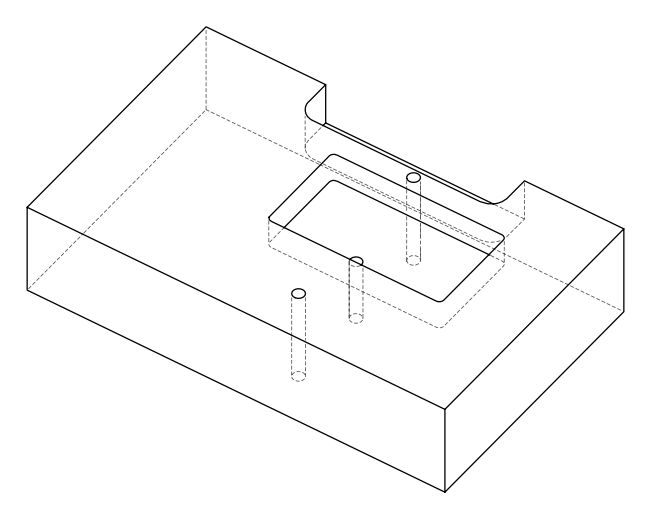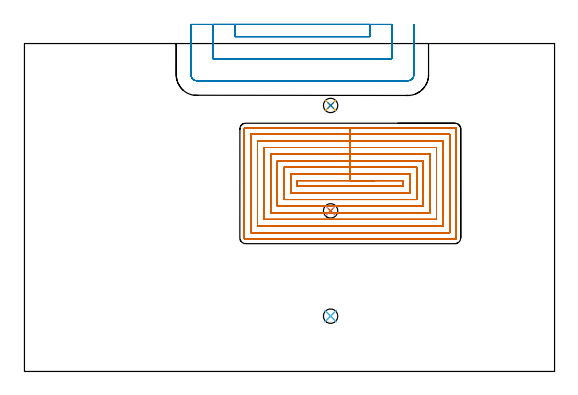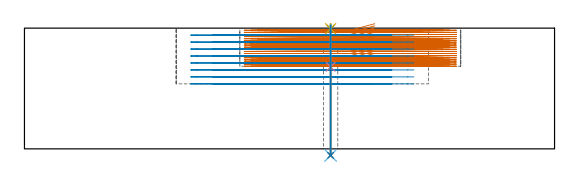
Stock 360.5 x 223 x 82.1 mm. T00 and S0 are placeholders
(PLAN: 8 operations, 3 tool changes, 115.8 min)
(1 MILL_RECTANGULAR_POCKET | POCKET_RECTANGULAR_STRAIGHT | NXT0201_008 | Follow Part, ap 1.5, ae 75% | 98.55 min | 318295 mm3)
(2 MILL_SLOT | SLOT_PARTIAL_RECTANGULAR | UGT0201_094 | Follow Part, ap 5, ae 75% | 16.18 min | 226376 mm3)
(3 SPOT_DRILL | STEP1HOLE | NXT0321_9005460120000 | 0.03 min | 6 mm3)
(4 SPOT_DRILL_1 | STEP1HOLE_1 | NXT0321_9005460120000 | 0.03 min | 21 mm3)
(5 SPOT_DRILL_2 | STEP1HOLE_2 | NXT0321_9005460120000 | 0.03 min | 7 mm3)
(6 DRILL_THROUGH_HOLE_INTO_CENTER | STEP1HOLE | UGT0301_493 | 0.36 min | 6124 mm3)
(7 DRILL_THROUGH_HOLE_INTO_CENTER_1 | STEP1HOLE_1 | UGT0301_493 | 0.26 min | 4239 mm3)
(8 DRILL_THROUGH_HOLE_INTO_CENTER_2 | STEP1HOLE_2 | UGT0301_493 | 0.36 min | 6164 mm3)
(TOOL NXT0201_008 | ENDMILL 6mm [2P460-0600-NA 1630] | D6 FL26 Z6)
(TOOL UGT0201_094 | End mill 20 mm | D20 FL38 Z4)
(TOOL NXT0321_9005460120000 | NC Spot Drill, 142deg, 12mm, Carbide, Uncoated | D12 PA142 FL30 Z2)
(TOOL UGT0301_493 | Carbide Drill 9.8 mm | D9.8 PA118 FL87 Z2)
(OP 1 MILL_RECTANGULAR_POCKET)
G17 G21 G94 G90
T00 M6
G54
G17 G0 G90 X238.166 Y129.8 S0 M3
G43 Z92.1 H1
Z85.1
G94 G1 X221.6 Z80.661 F250.
X185.5 F500.
Y125.9
X257.7
Y129.8
X221.6
Y134.3
X181.
Y121.4
X262.2
Y134.3
X221.6
Y138.8
X176.5
Y116.9
X266.7
Y138.8
X221.6
Y143.3
X172.
Y112.4
X271.2
Y143.3
X221.6
Y147.8
X167.5
Y107.9
X275.7
Y147.8
X221.6
Y152.3
X163.
Y103.4
X280.2
Y152.3
X221.6
Y156.8
X158.5
Y98.9
X284.7
Y156.8
X221.6
Y161.3
X154.
Y94.4
X289.2
Y161.3
X221.6
Y165.8
X150.4
G3 X149.5 Y164.9 R0.9
G1 Y90.8
G3 X150.4 Y89.9 R0.9
G1 X292.8
G3 X293.7 Y90.8 R0.9
G1 Y164.9
G3 X292.8 Y165.8 R0.9
G1 X221.6
X220.6
G0 X238.166 Y129.8 Z83.661
G1 X221.6 Z79.222 F250.
X185.5 F500.
Y125.9
X257.7
Y129.8
X221.6
Y134.3
X181.
Y121.4
X262.2
Y134.3
X221.6
Y138.8
X176.5
Y116.9
X266.7
Y138.8
X221.6
Y143.3
X172.
Y112.4
X271.2
Y143.3
X221.6
Y147.8
X167.5
Y107.9
X275.7
Y147.8
X221.6
Y152.3
X163.
Y103.4
X280.2
Y152.3
X221.6
Y156.8
X158.5
Y98.9
X284.7
Y156.8
X221.6
Y161.3
X154.
Y94.4
X289.2
Y161.3
X221.6
Y165.8
X150.4
G3 X149.5 Y164.9 R0.9
G1 Y90.8
G3 X150.4 Y89.9 R0.9
G1 X292.8
G3 X293.7 Y90.8 R0.9
G1 Y164.9
G3 X292.8 Y165.8 R0.9
G1 X221.6
X220.6
G0 X238.166 Y129.8 Z82.222
G1 X221.6 Z77.783 F250.
X185.5 F500.
Y125.9
X257.7
Y129.8
X221.6
Y134.3
X181.
Y121.4
X262.2
Y134.3
X221.6
Y138.8
X176.5
Y116.9
X266.7
Y138.8
X221.6
Y143.3
X172.
Y112.4
X271.2
Y143.3
X221.6
Y147.8
X167.5
Y107.9
X275.7
Y147.8
X221.6
Y152.3
X163.
Y103.4
X280.2
Y152.3
X221.6
Y156.8
X158.5
Y98.9
X284.7
Y156.8
X221.6
Y161.3
X154.
Y94.4
X289.2
Y161.3
X221.6
Y165.8
X150.4
G3 X149.5 Y164.9 R0.9
G1 Y90.8
G3 X150.4 Y89.9 R0.9
G1 X292.8
G3 X293.7 Y90.8 R0.9
G1 Y164.9
G3 X292.8 Y165.8 R0.9
G1 X221.6
X220.6
G0 X238.166 Y129.8 Z80.783
G1 X221.6 Z76.344 F250.
X185.5 F500.
Y125.9
X257.7
Y129.8
X221.6
Y134.3
X181.
Y121.4
X262.2
Y134.3
X221.6
Y138.8
X176.5
Y116.9
X266.7
Y138.8
X221.6
Y143.3
X172.
Y112.4
X271.2
Y143.3
X221.6
Y147.8
X167.5
Y107.9
X275.7
Y147.8
X221.6
Y152.3
X163.
Y103.4
X280.2
Y152.3
X221.6
Y156.8
X158.5
Y98.9
X284.7
Y156.8
X221.6
Y161.3
X154.
Y94.4
X289.2
Y161.3
X221.6
Y165.8
X150.4
G3 X149.5 Y164.9 R0.9
G1 Y90.8
G3 X150.4 Y89.9 R0.9
G1 X292.8
G3 X293.7 Y90.8 R0.9
G1 Y164.9
G3 X292.8 Y165.8 R0.9
G1 X221.6
X220.6
G0 X238.166 Y129.8 Z79.344
G1 X221.6 Z74.905 F250.
X185.5 F500.
Y125.9
X257.7
Y129.8
X221.6
Y134.3
X181.
Y121.4
X262.2
Y134.3
X221.6
Y138.8
X176.5
Y116.9
X266.7
Y138.8
X221.6
Y143.3
X172.
Y112.4
X271.2
Y143.3
X221.6
Y147.8
X167.5
Y107.9
X275.7
Y147.8
X221.6
Y152.3
X163.
Y103.4
X280.2
Y152.3
X221.6
Y156.8
X158.5
Y98.9
X284.7
Y156.8
X221.6
Y161.3
X154.
Y94.4
X289.2
Y161.3
X221.6
Y165.8
X150.4
G3 X149.5 Y164.9 R0.9
G1 Y90.8
G3 X150.4 Y89.9 R0.9
G1 X292.8
G3 X293.7 Y90.8 R0.9
G1 Y164.9
G3 X292.8 Y165.8 R0.9
G1 X221.6
X220.6
G0 X238.166 Y129.8 Z77.905
G1 X221.6 Z73.467 F250.
X185.5 F500.
Y125.9
X257.7
Y129.8
X221.6
Y134.3
X181.
Y121.4
X262.2
Y134.3
X221.6
Y138.8
X176.5
Y116.9
X266.7
Y138.8
X221.6
Y143.3
X172.
Y112.4
X271.2
Y143.3
X221.6
Y147.8
X167.5
Y107.9
X275.7
Y147.8
X221.6
Y152.3
X163.
Y103.4
X280.2
Y152.3
X221.6
Y156.8
X158.5
Y98.9
X284.7
Y156.8
X221.6
Y161.3
X154.
Y94.4
X289.2
Y161.3
X221.6
Y165.8
X150.4
G3 X149.5 Y164.9 R0.9
G1 Y90.8
G3 X150.4 Y89.9 R0.9
G1 X292.8
G3 X293.7 Y90.8 R0.9
G1 Y164.9
G3 X292.8 Y165.8 R0.9
G1 X221.6
X220.6
G0 X238.166 Y129.8 Z76.467
G1 X221.6 Z72.028 F250.
X185.5 F500.
Y125.9
X257.7
Y129.8
X221.6
Y134.3
X181.
Y121.4
X262.2
Y134.3
X221.6
Y138.8
X176.5
Y116.9
X266.7
Y138.8
X221.6
Y143.3
X172.
Y112.4
X271.2
Y143.3
X221.6
Y147.8
X167.5
Y107.9
X275.7
Y147.8
X221.6
Y152.3
X163.
Y103.4
X280.2
Y152.3
X221.6
Y156.8
X158.5
Y98.9
X284.7
Y156.8
X221.6
Y161.3
X154.
Y94.4
X289.2
Y161.3
X221.6
Y165.8
X150.4
G3 X149.5 Y164.9 R0.9
G1 Y90.8
G3 X150.4 Y89.9 R0.9
G1 X292.8
G3 X293.7 Y90.8 R0.9
G1 Y164.9
G3 X292.8 Y165.8 R0.9
G1 X221.6
X220.6
G0 X238.166 Y129.8 Z75.028
G1 X221.6 Z70.589 F250.
X185.5 F500.
Y125.9
X257.7
Y129.8
X221.6
Y134.3
X181.
Y121.4
X262.2
Y134.3
X221.6
Y138.8
X176.5
Y116.9
X266.7
Y138.8
X221.6
Y143.3
X172.
Y112.4
X271.2
Y143.3
X221.6
Y147.8
X167.5
Y107.9
X275.7
Y147.8
X221.6
Y152.3
X163.
Y103.4
X280.2
Y152.3
X221.6
Y156.8
X158.5
Y98.9
X284.7
Y156.8
X221.6
Y161.3
X154.
Y94.4
X289.2
Y161.3
X221.6
Y165.8
X150.4
G3 X149.5 Y164.9 R0.9
G1 Y90.8
G3 X150.4 Y89.9 R0.9
G1 X292.8
G3 X293.7 Y90.8 R0.9
G1 Y164.9
G3 X292.8 Y165.8 R0.9
G1 X221.6
X220.6
G0 X238.166 Y129.8 Z73.589
G1 X221.6 Z69.15 F250.
X185.5 F500.
Y125.9
X257.7
Y129.8
X221.6
Y134.3
X181.
Y121.4
X262.2
Y134.3
X221.6
Y138.8
X176.5
Y116.9
X266.7
Y138.8
X221.6
Y143.3
X172.
Y112.4
X271.2
Y143.3
X221.6
Y147.8
X167.5
Y107.9
X275.7
Y147.8
X221.6
Y152.3
X163.
Y103.4
X280.2
Y152.3
X221.6
Y156.8
X158.5
Y98.9
X284.7
Y156.8
X221.6
Y161.3
X154.
Y94.4
X289.2
Y161.3
X221.6
Y165.8
X150.4
G3 X149.5 Y164.9 R0.9
G1 Y90.8
G3 X150.4 Y89.9 R0.9
G1 X292.8
G3 X293.7 Y90.8 R0.9
G1 Y164.9
G3 X292.8 Y165.8 R0.9
G1 X221.6
X220.6
G0 X238.166 Y129.8 Z72.15
G1 X221.6 Z67.711 F250.
X185.5 F500.
Y125.9
X257.7
Y129.8
X221.6
Y134.3
X181.
Y121.4
X262.2
Y134.3
X221.6
Y138.8
X176.5
Y116.9
X266.7
Y138.8
X221.6
Y143.3
X172.
Y112.4
X271.2
Y143.3
X221.6
Y147.8
X167.5
Y107.9
X275.7
Y147.8
X221.6
Y152.3
X163.
Y103.4
X280.2
Y152.3
X221.6
Y156.8
X158.5
Y98.9
X284.7
Y156.8
X221.6
Y161.3
X154.
Y94.4
X289.2
Y161.3
X221.6
Y165.8
X150.4
G3 X149.5 Y164.9 R0.9
G1 Y90.8
G3 X150.4 Y89.9 R0.9
G1 X292.8
G3 X293.7 Y90.8 R0.9
G1 Y164.9
G3 X292.8 Y165.8 R0.9
G1 X221.6
X220.6
G0 X238.166 Y129.8 Z70.711
G1 X221.6 Z66.272 F250.
X185.5 F500.
Y125.9
X257.7
Y129.8
X221.6
Y134.3
X181.
Y121.4
X262.2
Y134.3
X221.6
Y138.8
X176.5
Y116.9
X266.7
Y138.8
X221.6
Y143.3
X172.
Y112.4
X271.2
Y143.3
X221.6
Y147.8
X167.5
Y107.9
X275.7
Y147.8
X221.6
Y152.3
X163.
Y103.4
X280.2
Y152.3
X221.6
Y156.8
X158.5
Y98.9
X284.7
Y156.8
X221.6
Y161.3
X154.
Y94.4
X289.2
Y161.3
X221.6
Y165.8
X150.4
G3 X149.5 Y164.9 R0.9
G1 Y90.8
G3 X150.4 Y89.9 R0.9
G1 X292.8
G3 X293.7 Y90.8 R0.9
G1 Y164.9
G3 X292.8 Y165.8 R0.9
G1 X221.6
X220.6
G0 X238.166 Y129.8 Z69.272
G1 X221.6 Z64.833 F250.
X185.5 F500.
Y125.9
X257.7
Y129.8
X221.6
Y134.3
X181.
Y121.4
X262.2
Y134.3
X221.6
Y138.8
X176.5
Y116.9
X266.7
Y138.8
X221.6
Y143.3
X172.
Y112.4
X271.2
Y143.3
X221.6
Y147.8
X167.5
Y107.9
X275.7
Y147.8
X221.6
Y152.3
X163.
Y103.4
X280.2
Y152.3
X221.6
Y156.8
X158.5
Y98.9
X284.7
Y156.8
X221.6
Y161.3
X154.
Y94.4
X289.2
Y161.3
X221.6
Y165.8
X150.4
G3 X149.5 Y164.9 R0.9
G1 Y90.8
G3 X150.4 Y89.9 R0.9
G1 X292.8
G3 X293.7 Y90.8 R0.9
G1 Y164.9
G3 X292.8 Y165.8 R0.9
G1 X221.6
X220.6
G0 X238.166 Y129.8 Z67.833
G1 X221.6 Z63.394 F250.
X185.5 F500.
Y125.9
X257.7
Y129.8
X221.6
Y134.3
X181.
Y121.4
X262.2
Y134.3
X221.6
Y138.8
X176.5
Y116.9
X266.7
Y138.8
X221.6
Y143.3
X172.
Y112.4
X271.2
Y143.3
X221.6
Y147.8
X167.5
Y107.9
X275.7
Y147.8
X221.6
Y152.3
X163.
Y103.4
X280.2
Y152.3
X221.6
Y156.8
X158.5
Y98.9
X284.7
Y156.8
X221.6
Y161.3
X154.
Y94.4
X289.2
Y161.3
X221.6
Y165.8
X150.4
G3 X149.5 Y164.9 R0.9
G1 Y90.8
G3 X150.4 Y89.9 R0.9
G1 X292.8
G3 X293.7 Y90.8 R0.9
G1 Y164.9
G3 X292.8 Y165.8 R0.9
G1 X221.6
X220.6
G0 X238.166 Y129.8 Z66.394
G1 X221.6 Z61.956 F250.
X185.5 F500.
Y125.9
X257.7
Y129.8
X221.6
Y134.3
X181.
Y121.4
X262.2
Y134.3
X221.6
Y138.8
X176.5
Y116.9
X266.7
Y138.8
X221.6
Y143.3
X172.
Y112.4
X271.2
Y143.3
X221.6
Y147.8
X167.5
Y107.9
X275.7
Y147.8
X221.6
Y152.3
X163.
Y103.4
X280.2
Y152.3
X221.6
Y156.8
X158.5
Y98.9
X284.7
Y156.8
X221.6
Y161.3
X154.
Y94.4
X289.2
Y161.3
X221.6
Y165.8
X150.4
G3 X149.5 Y164.9 R0.9
G1 Y90.8
G3 X150.4 Y89.9 R0.9
G1 X292.8
G3 X293.7 Y90.8 R0.9
G1 Y164.9
G3 X292.8 Y165.8 R0.9
G1 X221.6
X220.6
G0 X238.166 Y129.8 Z64.956
G1 X221.6 Z60.517 F250.
X185.5 F500.
Y125.9
X257.7
Y129.8
X221.6
Y134.3
X181.
Y121.4
X262.2
Y134.3
X221.6
Y138.8
X176.5
Y116.9
X266.7
Y138.8
X221.6
Y143.3
X172.
Y112.4
X271.2
Y143.3
X221.6
Y147.8
X167.5
Y107.9
X275.7
Y147.8
X221.6
Y152.3
X163.
Y103.4
X280.2
Y152.3
X221.6
Y156.8
X158.5
Y98.9
X284.7
Y156.8
X221.6
Y161.3
X154.
Y94.4
X289.2
Y161.3
X221.6
Y165.8
X150.4
G3 X149.5 Y164.9 R0.9
G1 Y90.8
G3 X150.4 Y89.9 R0.9
G1 X292.8
G3 X293.7 Y90.8 R0.9
G1 Y164.9
G3 X292.8 Y165.8 R0.9
G1 X221.6
X220.6
G0 X238.166 Y129.8 Z63.517
G1 X221.6 Z59.078 F250.
X185.5 F500.
Y125.9
X257.7
Y129.8
X221.6
Y134.3
X181.
Y121.4
X262.2
Y134.3
X221.6
Y138.8
X176.5
Y116.9
X266.7
Y138.8
X221.6
Y143.3
X172.
Y112.4
X271.2
Y143.3
X221.6
Y147.8
X167.5
Y107.9
X275.7
Y147.8
X221.6
Y152.3
X163.
Y103.4
X280.2
Y152.3
X221.6
Y156.8
X158.5
Y98.9
X284.7
Y156.8
X221.6
Y161.3
X154.
Y94.4
X289.2
Y161.3
X221.6
Y165.8
X150.4
G3 X149.5 Y164.9 R0.9
G1 Y90.8
G3 X150.4 Y89.9 R0.9
G1 X292.8
G3 X293.7 Y90.8 R0.9
G1 Y164.9
G3 X292.8 Y165.8 R0.9
G1 X221.6
X220.6
G0 X238.166 Y129.8 Z62.078
G1 X221.6 Z57.639 F250.
X185.5 F500.
Y125.9
X257.7
Y129.8
X221.6
Y134.3
X181.
Y121.4
X262.2
Y134.3
X221.6
Y138.8
X176.5
Y116.9
X266.7
Y138.8
X221.6
Y143.3
X172.
Y112.4
X271.2
Y143.3
X221.6
Y147.8
X167.5
Y107.9
X275.7
Y147.8
X221.6
Y152.3
X163.
Y103.4
X280.2
Y152.3
X221.6
Y156.8
X158.5
Y98.9
X284.7
Y156.8
X221.6
Y161.3
X154.
Y94.4
X289.2
Y161.3
X221.6
Y165.8
X150.4
G3 X149.5 Y164.9 R0.9
G1 Y90.8
G3 X150.4 Y89.9 R0.9
G1 X292.8
G3 X293.7 Y90.8 R0.9
G1 Y164.9
G3 X292.8 Y165.8 R0.9
G1 X221.6
X220.6
G0 X238.166 Y129.8 Z60.639
G1 X221.6 Z56.2 F250.
X185.5 F500.
Y125.9
X257.7
Y129.8
X221.6
Y134.3
X181.
Y121.4
X262.2
Y134.3
X221.6
Y138.8
X176.5
Y116.9
X266.7
Y138.8
X221.6
Y143.3
X172.
Y112.4
X271.2
Y143.3
X221.6
Y147.8
X167.5
Y107.9
X275.7
Y147.8
X221.6
Y152.3
X163.
Y103.4
X280.2
Y152.3
X221.6
Y156.8
X158.5
Y98.9
X284.7
Y156.8
X221.6
Y161.3
X154.
Y94.4
X289.2
Y161.3
X221.6
Y165.8
X150.4
G3 X149.5 Y164.9 R0.9
G1 Y90.8
G3 X150.4 Y89.9 R0.9
G1 X292.8
G3 X293.7 Y90.8 R0.9
G1 Y164.9
G3 X292.8 Y165.8 R0.9
G1 X221.6
X220.6
G0 Z92.1
M5
M2
(OP 2 MILL_SLOT)
G17 G21 G94 G90
T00 M6
G54
G17 G0 G90 X143.2 Y236. S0 M3
G43 Z92.1 H0
Z77.362
G94 G1 Y233. F250.
Y227.7 F500.
X234.8
Y233.
Y236. F250.
X128.2
Y233.
Y212.7 F500.
X249.8
Y233.
Y236. F250.
X113.2
Y233.
Y201.8 F500.
G3 X117.3 Y197.7 R4.1
G1 X260.7
G3 X264.8 Y201.8 R4.1
G1 Y233.
Y236. F250.
G0 X143.2 Z72.625
G1 Y233.
Y227.7 F500.
X234.8
Y233.
Y236. F250.
X128.2
Y233.
Y212.7 F500.
X249.8
Y233.
Y236. F250.
X113.2
Y233.
Y201.8 F500.
G3 X117.3 Y197.7 R4.1
G1 X260.7
G3 X264.8 Y201.8 R4.1
G1 Y233.
Y236. F250.
G0 X143.2 Z67.887
G1 Y233.
Y227.7 F500.
X234.8
Y233.
Y236. F250.
X128.2
Y233.
Y212.7 F500.
X249.8
Y233.
Y236. F250.
X113.2
Y233.
Y201.8 F500.
G3 X117.3 Y197.7 R4.1
G1 X260.7
G3 X264.8 Y201.8 R4.1
G1 Y233.
Y236. F250.
G0 X143.2 Z63.15
G1 Y233.
Y227.7 F500.
X234.8
Y233.
Y236. F250.
X128.2
Y233.
Y212.7 F500.
X249.8
Y233.
Y236. F250.
X113.2
Y233.
Y201.8 F500.
G3 X117.3 Y197.7 R4.1
G1 X260.7
G3 X264.8 Y201.8 R4.1
G1 Y233.
Y236. F250.
G0 X143.2 Z58.412
G1 Y233.
Y227.7 F500.
X234.8
Y233.
Y236. F250.
X128.2
Y233.
Y212.7 F500.
X249.8
Y233.
Y236. F250.
X113.2
Y233.
Y201.8 F500.
G3 X117.3 Y197.7 R4.1
G1 X260.7
G3 X264.8 Y201.8 R4.1
G1 Y233.
Y236. F250.
G0 X143.2 Z53.675
G1 Y233.
Y227.7 F500.
X234.8
Y233.
Y236. F250.
X128.2
Y233.
Y212.7 F500.
X249.8
Y233.
Y236. F250.
X113.2
Y233.
Y201.8 F500.
G3 X117.3 Y197.7 R4.1
G1 X260.7
G3 X264.8 Y201.8 R4.1
G1 Y233.
Y236. F250.
G0 X143.2 Z48.937
G1 Y233.
Y227.7 F500.
X234.8
Y233.
Y236. F250.
X128.2
Y233.
Y212.7 F500.
X249.8
Y233.
Y236. F250.
X113.2
Y233.
Y201.8 F500.
G3 X117.3 Y197.7 R4.1
G1 X260.7
G3 X264.8 Y201.8 R4.1
G1 Y233.
Y236. F250.
G0 X143.2 Z44.2
G1 Y233.
Y227.7 F500.
X234.8
Y233.
Y236. F250.
X128.2
Y233.
Y212.7 F500.
X249.8
Y233.
Y236. F250.
X113.2
Y233.
Y201.8 F500.
G3 X117.3 Y197.7 R4.1
G1 X260.7
G3 X264.8 Y201.8 R4.1
G1 Y233.
Y236. F250.
G0 Z92.1
M5
M2
(OP 3 SPOT_DRILL)
G17 G21 G94 G90
T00 M6
G54
G17 G0 G90 X208.2 Y37.6 S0 M3
G43 Z92.1 H0
G94 G81 G98 Z81.678 F250. R85.1
G80
M5
M2
(OP 4 SPOT_DRILL_1)
G17 G21 G94 G90
T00 M6
G54
G17 G0 G90 X208.2 Y109.2 S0 M3
G43 Z92.1 H0
G94 G81 G98 Z55.778 F250. R59.2
G80
M5
M2
(OP 5 SPOT_DRILL_2)
G17 G21 G94 G90
T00 M6
G54
G17 G0 G90 X208.2 Y180.9 S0 M3
G43 Z92.1 H0
G94 G81 G98 Z81.678 F250. R85.1
G80
M5
M2
(OP 6 DRILL_THROUGH_HOLE_INTO_CENTER)
G17 G21 G94 G90
T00 M6
G54
G17 G0 G90 X208.2 Y37.6 S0 M3
G43 Z92.1 H0
G94 G73 G98 Z-4.444 F250. Q9.616 R84.1
G80
M5
M2
(OP 7 DRILL_THROUGH_HOLE_INTO_CENTER_1)
G17 G21 G94 G90
T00 M6
G54
G17 G0 G90 X208.2 Y109.2 S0 M3
G43 Z92.1 H0
G94 G73 G98 Z-4.444 F250. Q8.663 R58.2
G80
M5
M2
(OP 8 DRILL_THROUGH_HOLE_INTO_CENTER_2)
G17 G21 G94 G90
T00 M6
G54
G17 G0 G90 X208.2 Y180.9 S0 M3
G43 Z92.1 H0
G94 G73 G98 Z-4.444 F250. Q9.616 R84.1
G80
M5
M2
